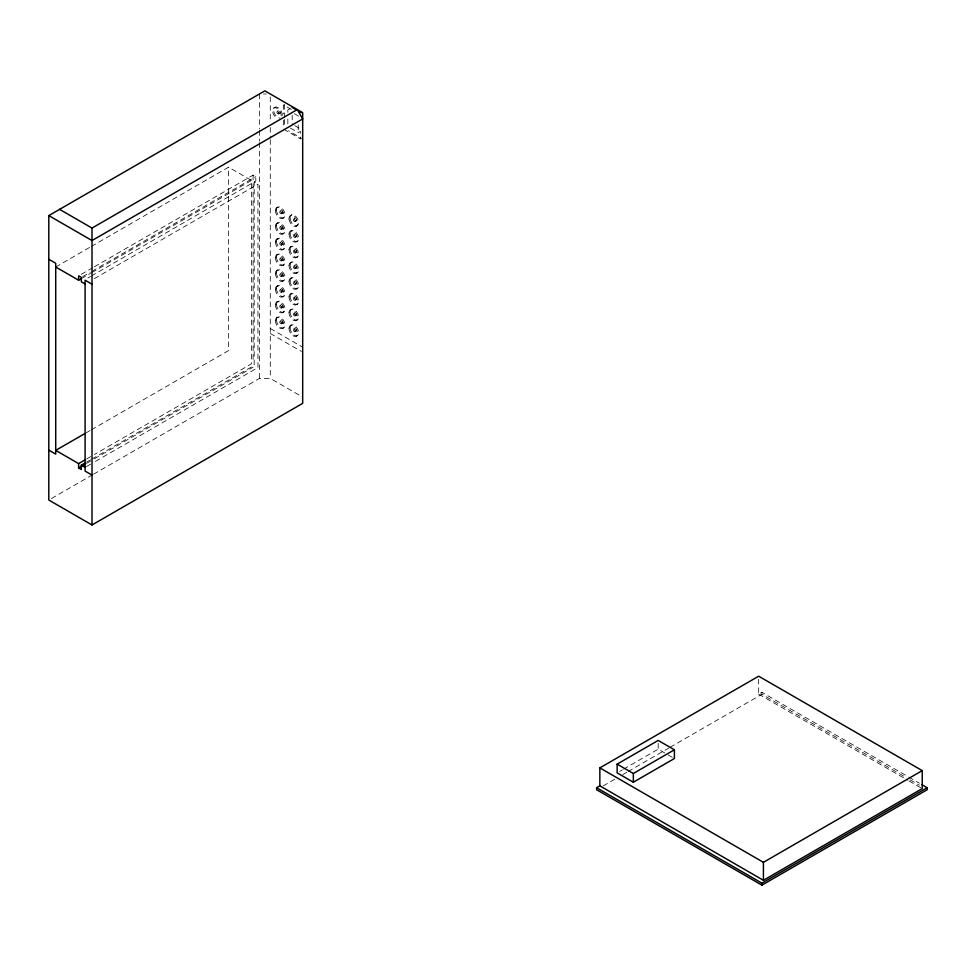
<?xml version="1.0" encoding="UTF-8"?>
<svg xmlns="http://www.w3.org/2000/svg" width="976" height="976" viewBox="0 0 976 976"><rect width="100%" height="100%" fill="white"/><g stroke="black" fill="none" stroke-linecap="round" stroke-linejoin="round"><path stroke-width="0.73" stroke-dasharray="4.88 3.66" d="M274.061 107.811L275.134 107.177M277.221 111.264L278.294 110.63M278.746 113.899L279.831 113.277M290.006 108.678L287.847 109.922L287.847 112.96M55.717 266.997L90.024 247.196M91.341 246.428L228.567 167.201L251.479 180.426L251.479 363.804L94.452 454.462M290.445 128.137L298.217 132.626L300.388 131.382L300.388 138.86L301.462 138.238L288.493 130.76M81.24 274.341L93.049 267.522M94.355 266.765L253.101 175.119L255.797 176.68L255.797 181.048L91.878 275.683M82.631 276.659L90.5 272.109M91.817 271.352L255.797 176.68M81.252 278.697L90.5 273.365M91.817 272.609L253.101 179.486M87.913 277.977L90.561 276.452M94.343 278.636L257.957 184.171L257.957 367.549L94.343 462.014M276.623 207.754L277.696 207.132M280.014 211.133L281.088 210.511M281.503 213.707L282.576 213.085M282.723 218.343L283.809 217.709M276.623 223.467L277.696 222.845M290.47 215.489L291.543 214.866M280.014 226.847L281.088 226.225M293.678 218.966L294.764 218.343M281.503 229.433L282.576 228.811M295.057 221.601L296.131 220.979M282.723 234.057L283.809 233.435M296.106 226.31L297.18 225.688M276.623 239.193L277.696 238.571M290.226 231.336L291.312 230.702M280.014 242.573L281.088 241.95M293.617 234.716L294.703 234.081M281.503 245.147L282.576 244.525M295.106 237.29L296.192 236.668M282.723 249.771L283.809 249.148M296.338 241.914L297.424 241.292M276.623 254.907L277.696 254.285M290.226 247.05L291.312 246.428M280.014 258.286L281.088 257.664M293.617 250.429L294.703 249.807M281.503 260.86L282.576 260.238M295.106 253.004L296.192 252.381M282.723 265.496L283.809 264.874M296.338 257.64L297.424 257.005M276.623 270.633L277.696 269.998M290.226 262.764L291.312 262.141M280.014 274.012L281.088 273.378M293.617 266.143L294.703 265.521M281.503 276.586L282.576 275.964M295.106 268.729L296.192 268.107M282.723 281.21L283.809 280.588M296.338 273.353L297.424 272.731M276.623 286.346L277.696 285.724M290.226 278.489L291.312 277.867M280.014 289.726L281.088 289.103M293.617 281.869L294.703 281.247M281.503 292.3L282.576 291.678M295.106 284.443L296.192 283.821M282.723 296.936L283.809 296.301M296.338 289.067L297.424 288.445M276.623 302.06L277.696 301.438M290.226 294.203L291.312 293.581M280.014 305.439L281.088 304.817M293.617 297.582L294.703 296.96M281.503 308.026L282.576 307.403M295.106 300.157L296.192 299.534M282.723 312.649L283.809 312.027M296.338 304.793L297.424 304.17M276.623 317.786L277.696 317.163M290.226 309.929L291.312 309.294M86.059 432.856L90.024 430.575M91.341 429.806L228.567 350.579L228.567 167.201M280.014 321.165L281.088 320.543M293.617 313.308L294.703 312.674M281.503 323.739L282.576 323.117M295.106 315.882L296.192 315.26M282.723 328.363L283.809 327.741M296.338 320.506L297.424 319.884M290.226 325.642L291.312 325.02M293.617 329.022L294.703 328.4M295.106 331.596L296.192 330.974M296.338 336.232L297.424 335.598M86.535 459.037L93.135 455.219M86.596 462.112L90.561 459.83M91.878 459.074L254.175 365.366L254.175 181.987L257.957 184.171M86.486 463.429L93.049 459.635M94.355 458.879L253.101 367.232M86.425 466.589L93.123 462.709M51.435 498.516L92.256 474.946M93.562 474.19L259.47 378.407L270.279 378.407L302.682 397.11M619.699 771.394L622.273 769.905M623.554 769.173L658.19 749.165L666.913 754.204M758.669 679.186L758.669 694.156L761.902 692.289L907.521 776.359M603.168 785.924L614.978 779.116M622.847 774.566L626.787 772.297M628.093 771.54L668.767 748.055M670.073 747.299L761.902 694.278L904.898 776.835M263.52 93.977L266.228 93.977M291.312 109.422L283.528 104.932L283.528 114.009M294.337 113.667L298.217 115.912L298.217 118.95M294.764 125.636L299.949 128.637M283.528 129.137L300.388 138.86M270.279 328.497L302.682 347.212M270.279 333.487L301.389 351.458M908.839 777.116L919.331 783.179M910.144 779.873L919.331 785.168M758.669 694.156L907.717 780.214M909.034 780.971L922.235 788.596M668.157 754.924L674.392 758.523M282.296 115.4L282.223 114.058A6.112 3.526 60 0 0 277.709 107.445A6.112 3.526 60 0 0 273.67 109.763L273.744 111.105A6.112 3.526 60 0 0 279.892 118.157M281.21 116.034L281.137 114.692A6.112 3.526 60 0 0 276.623 108.068A6.112 3.526 60 0 0 272.585 110.386L272.658 111.728A6.112 3.526 60 0 0 276.611 118.023M761.902 692.289L761.902 694.278M658.19 743.346L658.19 749.165M298.217 125.026L298.217 132.626M292.178 115.022L292.178 124.147M287.847 119.035L287.847 125.123M284.614 104.31L284.614 117.925M284.614 119.438L284.614 127.002M283.528 120.06L283.528 127.624M270.279 97.014L270.279 121.39M270.279 127.478L270.279 138.141M270.279 139.666L270.279 378.407M259.47 93.977L259.47 128.954M259.47 130.479L259.47 141.13M259.47 142.642L259.47 378.407M253.101 175.119L253.101 362.865M293.373 219.307L293.312 219.588A1.488 0.854 60 0 0 294.74 221.637A1.488 0.854 60 0 0 295.106 219.832A1.488 0.854 60 0 0 293.373 219.307M294.447 218.685L294.398 218.966A1.488 0.854 60 0 0 295.813 221.003A1.488 0.854 60 0 0 296.179 219.21A1.488 0.854 60 0 0 294.447 218.685M290.116 218.758L290.055 217.416A6.112 3.526 60 0 1 296.484 217.148A6.112 3.526 60 0 1 296.887 225.785A6.112 3.526 60 0 1 290.116 218.758M289.042 219.38L288.981 218.038A6.112 3.526 60 0 1 295.399 217.77A6.112 3.526 60 0 1 295.801 226.408A6.112 3.526 60 0 1 289.042 219.38M277.977 111.337A1.525 0.878 60 0 0 279.6 113.35A1.525 0.878 60 0 0 279.6 111.191A1.525 0.878 60 0 0 277.977 111.337M275.354 210.548A6.112 3.526 60 0 0 281.832 218.612A6.112 3.526 60 0 0 281.832 209.974A6.112 3.526 60 0 0 275.354 210.548M288.969 249.844A6.112 3.526 60 0 0 295.447 257.908A6.112 3.526 60 0 0 295.447 249.27A6.112 3.526 60 0 0 288.969 249.844M288.969 234.13A6.112 3.526 60 0 0 295.447 242.194A6.112 3.526 60 0 0 295.447 233.545A6.112 3.526 60 0 0 288.969 234.13M288.969 265.57A6.112 3.526 60 0 0 295.447 273.634A6.112 3.526 60 0 0 295.447 264.984A6.112 3.526 60 0 0 288.969 265.57M275.354 257.701A6.112 3.526 60 0 0 281.832 265.765A6.112 3.526 60 0 0 281.832 257.127A6.112 3.526 60 0 0 275.354 257.701M288.969 281.283A6.112 3.526 60 0 0 295.447 289.347A6.112 3.526 60 0 0 295.447 280.71A6.112 3.526 60 0 0 288.969 281.283M275.354 289.14A6.112 3.526 60 0 0 281.832 297.204A6.112 3.526 60 0 0 281.832 288.567A6.112 3.526 60 0 0 275.354 289.14M275.354 304.866A6.112 3.526 60 0 0 281.832 312.93A6.112 3.526 60 0 0 281.832 304.28A6.112 3.526 60 0 0 275.354 304.866M288.969 328.436A6.112 3.526 60 0 0 295.447 336.5A6.112 3.526 60 0 0 295.447 327.863A6.112 3.526 60 0 0 288.969 328.436M275.354 320.579A6.112 3.526 60 0 0 281.832 328.644A6.112 3.526 60 0 0 281.832 320.006A6.112 3.526 60 0 0 275.354 320.579M288.969 312.723A6.112 3.526 60 0 0 295.447 320.787A6.112 3.526 60 0 0 295.447 312.137A6.112 3.526 60 0 0 288.969 312.723M288.969 296.997A6.112 3.526 60 0 0 295.447 305.061A6.112 3.526 60 0 0 295.447 296.423A6.112 3.526 60 0 0 288.969 296.997M275.354 273.426A6.112 3.526 60 0 0 281.832 281.491A6.112 3.526 60 0 0 281.832 272.841A6.112 3.526 60 0 0 275.354 273.426M275.354 241.987A6.112 3.526 60 0 0 281.832 250.051A6.112 3.526 60 0 0 281.832 241.414A6.112 3.526 60 0 0 275.354 241.987M275.354 226.273A6.112 3.526 60 0 0 281.832 234.338A6.112 3.526 60 0 0 281.832 225.688A6.112 3.526 60 0 0 275.354 226.273M276.903 111.959A1.525 0.878 60 0 0 278.526 113.972A1.525 0.878 60 0 0 278.526 111.813A1.525 0.878 60 0 0 276.903 111.959M280.783 211.194A1.488 0.854 60 0 0 282.357 213.158A1.488 0.854 60 0 0 282.357 211.048A1.488 0.854 60 0 0 280.783 211.194M279.697 211.816A1.488 0.854 60 0 0 281.283 213.781A1.488 0.854 60 0 0 281.283 211.67A1.488 0.854 60 0 0 279.697 211.816M294.398 234.765A1.488 0.854 60 0 0 295.972 236.729A1.488 0.854 60 0 0 295.972 234.63A1.488 0.854 60 0 0 294.398 234.765M293.312 235.387A1.488 0.854 60 0 0 294.886 237.351A1.488 0.854 60 0 0 294.886 235.253A1.488 0.854 60 0 0 293.312 235.387M280.783 226.908A1.488 0.854 60 0 0 282.357 228.872A1.488 0.854 60 0 0 282.357 226.774A1.488 0.854 60 0 0 280.783 226.908M279.697 227.53A1.488 0.854 60 0 0 281.283 229.494A1.488 0.854 60 0 0 281.283 227.396A1.488 0.854 60 0 0 279.697 227.53M294.398 250.49A1.488 0.854 60 0 0 295.972 252.455A1.488 0.854 60 0 0 295.972 250.344A1.488 0.854 60 0 0 294.398 250.49M293.312 251.113A1.488 0.854 60 0 0 294.886 253.077A1.488 0.854 60 0 0 294.886 250.966A1.488 0.854 60 0 0 293.312 251.113M280.783 242.634A1.488 0.854 60 0 0 282.357 244.586A1.488 0.854 60 0 0 282.357 242.487A1.488 0.854 60 0 0 280.783 242.634M279.697 243.256A1.488 0.854 60 0 0 281.283 245.22A1.488 0.854 60 0 0 281.283 243.109A1.488 0.854 60 0 0 279.697 243.256M294.398 266.204A1.488 0.854 60 0 0 295.972 268.168A1.488 0.854 60 0 0 295.972 266.07A1.488 0.854 60 0 0 294.398 266.204M293.312 266.826A1.488 0.854 60 0 0 294.886 268.79A1.488 0.854 60 0 0 294.886 266.692A1.488 0.854 60 0 0 293.312 266.826M280.783 258.347A1.488 0.854 60 0 0 282.357 260.311A1.488 0.854 60 0 0 282.357 258.201A1.488 0.854 60 0 0 280.783 258.347M279.697 258.969A1.488 0.854 60 0 0 281.283 260.934A1.488 0.854 60 0 0 281.283 258.823A1.488 0.854 60 0 0 279.697 258.969M280.783 274.061A1.488 0.854 60 0 0 282.357 276.025A1.488 0.854 60 0 0 282.357 273.927A1.488 0.854 60 0 0 280.783 274.061M279.697 274.683A1.488 0.854 60 0 0 281.283 276.647A1.488 0.854 60 0 0 281.283 274.549A1.488 0.854 60 0 0 279.697 274.683M294.398 281.918A1.488 0.854 60 0 0 295.972 283.882A1.488 0.854 60 0 0 295.972 281.783A1.488 0.854 60 0 0 294.398 281.918M293.312 282.552A1.488 0.854 60 0 0 294.886 284.516A1.488 0.854 60 0 0 294.886 282.406A1.488 0.854 60 0 0 293.312 282.552M294.398 297.643A1.488 0.854 60 0 0 295.972 299.608A1.488 0.854 60 0 0 295.972 297.497A1.488 0.854 60 0 0 294.398 297.643M293.312 298.266A1.488 0.854 60 0 0 294.886 300.23A1.488 0.854 60 0 0 294.886 298.119A1.488 0.854 60 0 0 293.312 298.266M280.783 289.787A1.488 0.854 60 0 0 282.357 291.751A1.488 0.854 60 0 0 282.357 289.64A1.488 0.854 60 0 0 280.783 289.787M279.697 290.409A1.488 0.854 60 0 0 281.283 292.373A1.488 0.854 60 0 0 281.283 290.262A1.488 0.854 60 0 0 279.697 290.409M276.428 288.518A6.112 3.526 60 0 0 282.918 296.582A6.112 3.526 60 0 0 282.918 287.944A6.112 3.526 60 0 0 276.428 288.518M280.783 305.5A1.488 0.854 60 0 0 282.357 307.464A1.488 0.854 60 0 0 282.357 305.366A1.488 0.854 60 0 0 280.783 305.5M279.697 306.122A1.488 0.854 60 0 0 281.283 308.087A1.488 0.854 60 0 0 281.283 305.988A1.488 0.854 60 0 0 279.697 306.122M280.783 321.226A1.488 0.854 60 0 0 282.357 323.178A1.488 0.854 60 0 0 282.357 321.08A1.488 0.854 60 0 0 280.783 321.226M279.697 321.848A1.488 0.854 60 0 0 281.283 323.812A1.488 0.854 60 0 0 281.283 321.702A1.488 0.854 60 0 0 279.697 321.848M294.398 329.083A1.488 0.854 60 0 0 295.972 331.047A1.488 0.854 60 0 0 295.972 328.936A1.488 0.854 60 0 0 294.398 329.083M293.312 329.705A1.488 0.854 60 0 0 294.886 331.669A1.488 0.854 60 0 0 294.886 329.559A1.488 0.854 60 0 0 293.312 329.705M294.398 313.357A1.488 0.854 60 0 0 295.972 315.321A1.488 0.854 60 0 0 295.972 313.223A1.488 0.854 60 0 0 294.398 313.357M293.312 313.979A1.488 0.854 60 0 0 294.886 315.943A1.488 0.854 60 0 0 294.886 313.845A1.488 0.854 60 0 0 293.312 313.979M290.043 296.375A6.112 3.526 60 0 0 296.521 304.439A6.112 3.526 60 0 0 296.521 295.801A6.112 3.526 60 0 0 290.043 296.375M290.043 312.1A6.112 3.526 60 0 0 296.521 320.165A6.112 3.526 60 0 0 296.521 311.515A6.112 3.526 60 0 0 290.043 312.1M276.428 304.244A6.112 3.526 60 0 0 282.918 312.308A6.112 3.526 60 0 0 282.918 303.658A6.112 3.526 60 0 0 276.428 304.244M276.428 319.957A6.112 3.526 60 0 0 282.918 328.021A6.112 3.526 60 0 0 282.918 319.372A6.112 3.526 60 0 0 276.428 319.957M290.043 327.814A6.112 3.526 60 0 0 296.521 335.878A6.112 3.526 60 0 0 296.521 327.241A6.112 3.526 60 0 0 290.043 327.814M290.043 280.661A6.112 3.526 60 0 0 296.521 288.725A6.112 3.526 60 0 0 296.521 280.075A6.112 3.526 60 0 0 290.043 280.661M276.428 272.804A6.112 3.526 60 0 0 282.918 280.868A6.112 3.526 60 0 0 282.918 272.219A6.112 3.526 60 0 0 276.428 272.804M290.043 264.947A6.112 3.526 60 0 0 296.521 272.999A6.112 3.526 60 0 0 296.521 264.362A6.112 3.526 60 0 0 290.043 264.947M276.428 257.078A6.112 3.526 60 0 0 282.918 265.143A6.112 3.526 60 0 0 282.918 256.505A6.112 3.526 60 0 0 276.428 257.078M290.043 249.222A6.112 3.526 60 0 0 296.521 257.286A6.112 3.526 60 0 0 296.521 248.648A6.112 3.526 60 0 0 290.043 249.222M276.428 241.365A6.112 3.526 60 0 0 282.918 249.429A6.112 3.526 60 0 0 282.918 240.779A6.112 3.526 60 0 0 276.428 241.365M290.043 233.508A6.112 3.526 60 0 0 296.521 241.572A6.112 3.526 60 0 0 296.521 232.922A6.112 3.526 60 0 0 290.043 233.508M276.428 225.651A6.112 3.526 60 0 0 282.918 233.715A6.112 3.526 60 0 0 282.918 225.066A6.112 3.526 60 0 0 276.428 225.651M276.428 209.925A6.112 3.526 60 0 0 282.918 217.99A6.112 3.526 60 0 0 282.918 209.352A6.112 3.526 60 0 0 276.428 209.925"/><path stroke-width="1.46" d="M48.8 215.598L264.874 90.853L302.682 112.679L302.682 403.356L92.012 524.978L48.8 500.029L48.8 215.598L92.012 240.547L302.682 118.926L297.277 109.568L92.012 228.079L59.609 209.364M55.717 266.997L78.617 280.222L81.252 278.697M84.741 433.625L55.717 450.375L78.617 463.6L85.217 459.794M78.617 463.6L78.617 467.968L81.313 469.529L81.313 465.162L85.278 462.88M78.617 467.968L85.18 464.186M599.85 785.851L599.85 767.88L758.669 676.197L922.235 770.625L922.235 788.596L763.415 880.279L599.85 785.851L596.604 787.717L596.604 789.718L761.902 885.147L927.2 789.718L927.2 787.717L921.954 784.692M617.137 764.135L658.19 740.442L674.392 749.8L674.392 758.523L633.339 782.227L617.137 772.87L617.137 764.135L633.339 773.492L674.392 749.8M599.85 767.88L763.415 862.32L922.235 770.625M596.604 787.717L761.902 883.146L927.2 787.717M292.178 107.421L296.057 109.666M298.656 111.166L301.242 112.667M48.8 259.262L55.717 263.252L55.717 454.121L48.8 450.131M92.012 284.211L85.095 280.222L85.095 471.091L92.012 475.08M85.095 283.967L81.313 281.783L81.313 277.416L78.617 275.854L78.617 280.222M81.313 465.162L85.095 467.345M763.415 862.32L763.415 880.279M761.902 883.146L761.902 885.147M633.339 773.492L633.339 782.227M92.012 228.079L92.012 524.978"/></g></svg>
